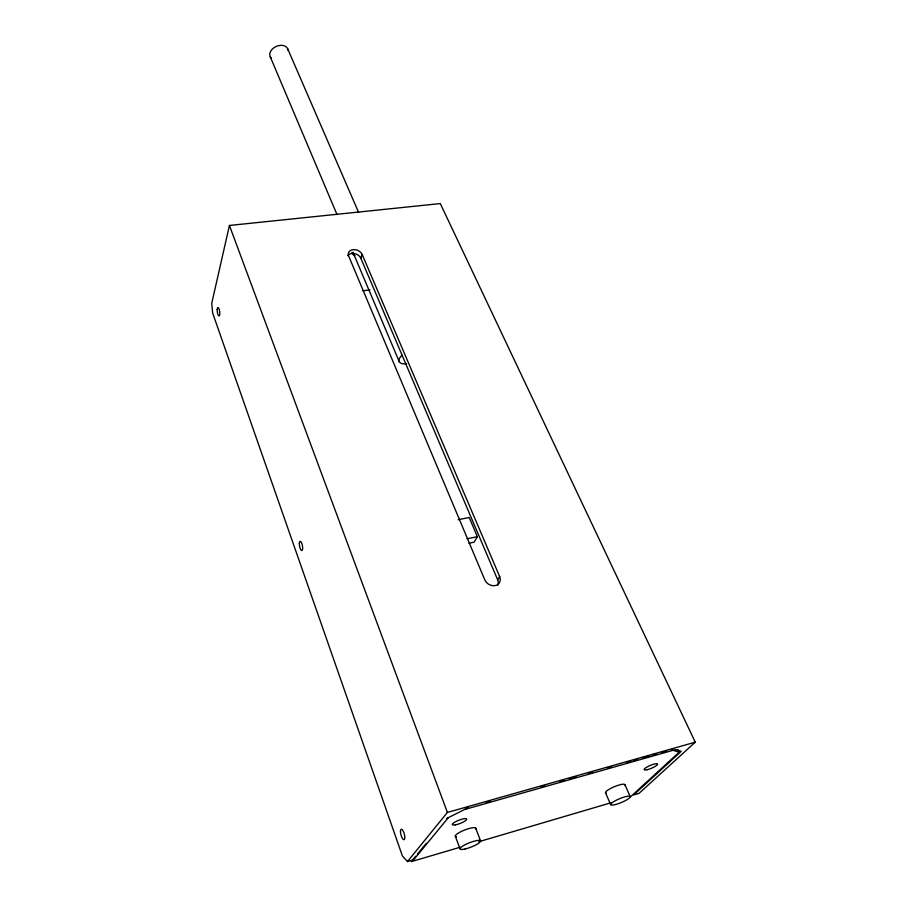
<?xml version="1.0" encoding="UTF-8"?>
<svg xmlns="http://www.w3.org/2000/svg" width="907" height="907" viewBox="0 0 907 907"><rect width="100%" height="100%" fill="white"/><g stroke="black" fill="none" stroke-linecap="round" stroke-linejoin="round"><path stroke-width="1.36" d="M464.622 809.498L675.613 749.567L681.248 751.325L633.596 794.974L639.072 793.353L695.261 742.175L440.292 203.576L229.426 225.458L211.739 303.335L212.646 313.028L402.368 855.891L407.458 861.559L413.728 859.711L448.205 817.774M497.671 585.389A8.48 7.007 34 0 0 497.637 579.743L360.839 258.257L362.165 254.448A7.347 5.385 19.4 0 0 353.05 249.663A7.347 5.385 19.4 0 0 348.651 256.012L484.78 579.822A8.503 7.018 34 0 0 495.347 585.571A8.503 7.018 34 0 0 499.678 576.591L362.165 254.448M458.092 519.722L469.214 517.523L477.354 536.672L474.089 542.193L468.964 543.248M497.637 579.743L499.678 576.591M407.458 861.559L447.4 812.434L695.261 742.175M415.689 856.265L411.268 861.65L459.928 847.308M417.458 854.099L426.301 843.329M630.24 797.094L679.162 752.22L678.017 749.76M446.629 818.533L468.477 807.525M478.851 841.719L611.318 802.672M486.197 802.502L490.29 801.334M540.731 787.027L544.824 785.859M559.823 781.607L563.916 780.451M569.369 778.898L576.183 776.959M588.45 773.478L592.543 772.322M607.531 768.07L611.624 766.903M626.624 762.651L630.716 761.483M633.437 760.712L637.53 759.556M642.984 758.003L649.797 756.075M652.53 755.293L656.611 754.136M662.065 752.595L666.157 751.427M467.037 538.781L477.354 536.672M362.925 290.796L369.897 289.911M671.611 749.885L679.162 752.22M624.957 784.714L630.206 796.629A10.555 2.097 -22.5 0 1 616 804.396A10.555 2.097 -22.5 0 1 615.105 800.836A10.555 2.097 -22.5 0 1 630.206 796.629M287.598 48.604L358.582 212.351M605.513 792.695L610.672 804.645M270.263 56.824L336.996 214.528M352.982 252.327L399.307 361.814M475.699 828.08L480.506 840.744M229.426 225.458L447.4 812.434M455.28 836.061L459.996 848.771M406.585 363.764A11.054 5.567 -23.2 0 1 402.05 355.249M271.352 58.252A9.592 6.791 -24.4 0 1 275.898 46.586A9.592 6.791 -24.4 0 1 288.075 50.327M347.687 255.661A7.324 5.374 19.4 0 1 354.512 253.609A7.324 5.374 19.4 0 1 360.839 258.257M606.193 793.137A10.51 2.177 -22.6 0 1 614.617 786.596A10.51 2.177 -22.6 0 1 624.651 785.564M456.448 836.776A10.997 2.381 -21.4 0 1 463.885 830.324A10.997 2.381 -21.4 0 1 475.699 828.873M354.932 255.593A11.587 6.678 -23.5 0 1 351.95 252.486M217.204 309.446A4.229 1.19 82.3 0 0 218.95 315.942A4.229 1.19 82.3 0 0 219.335 309.865A4.229 1.19 82.3 0 0 217.204 309.446M299.333 543.61A4.671 1.451 79.3 0 0 301.77 550.56A4.671 1.451 79.3 0 0 301.906 543.701A4.671 1.451 79.3 0 0 299.333 543.61M400.463 831.379A5.431 1.735 75.1 0 0 403.706 839.712A5.431 1.735 75.1 0 0 403.774 832.331A5.431 1.735 75.1 0 0 400.463 831.379M647.383 769.68A7.313 1.542 -22.9 0 0 657.62 764.182A7.313 1.542 -22.9 0 0 647.587 766.71A7.313 1.542 -22.9 0 0 647.383 769.68M455.303 824.871A7.732 1.735 -21.3 0 0 466.72 819.361A7.732 1.735 -21.3 0 0 456.55 821.22A7.732 1.735 -21.3 0 0 455.303 824.871M465.11 848.975A11.043 2.302 -21.4 0 0 480.631 841.084A11.043 2.302 -21.4 0 0 465.189 844.678A11.043 2.302 -21.4 0 0 465.11 848.975"/></g></svg>
